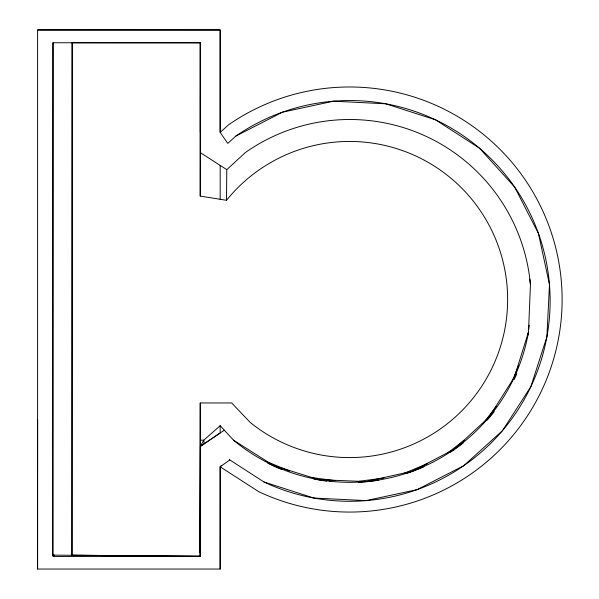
<?xml version="1.0" encoding="UTF-8"?>
<svg xmlns="http://www.w3.org/2000/svg" width="599" height="599" viewBox="0 0 599 599"><rect width="100%" height="100%" fill="white"/><g stroke="black" fill="none" stroke-linecap="round" stroke-linejoin="round"><path stroke-width="0.9" d="M221.435 465.438L220.17 466.801L220.17 569.05L37.587 569.05L37.647 420.034M200.238 402.955L200.366 556.449L199.886 556.209L200.238 402.955L231.663 402.955L250.36 422.572A158.069 158.069 0 0 0 472.626 398.732A158.069 158.069 0 0 0 448.786 176.465A158.069 158.069 0 0 0 226.519 200.306L200.238 196.09L200.336 42.754L52.997 42.754L52.652 555.116L54.292 555.587L54.307 555.093L52.997 555.483M72.165 42.784L71.977 555.078L72.157 42.776L200.238 42.829L200.238 196.09M220.17 199.287L220.17 165.399M220.147 569.05L220.17 466.801L229.791 459.927M37.587 569.05L37.587 29.95L220.17 29.95L220.17 132.424L227.77 143.378L235.804 136.1L282.346 112.223L333.478 101.201L385.726 103.792L435.518 119.815L479.47 148.185L514.578 186.955L538.456 233.498L549.478 284.63L546.887 336.87L530.856 386.669L502.494 430.614L463.723 465.723L417.181 489.6L366.049 500.622L313.801 498.031L264.009 482.008L229.305 459.613M226.519 200.306L226.781 169.659L245.32 152.58A181.415 181.415 0 0 1 530.444 284.63L528.505 331.951L514.376 377.153L489.039 417.159L454.207 449.243L412.254 471.218L366.049 481.596L318.728 479.649L273.526 465.528L233.52 440.183L220.17 425.694L203.787 440.183L200.366 446.352L199.901 552.667L200.366 552.667M527.809 335.784L528.168 333.007M528.707 328.918L529.194 325.242M512.063 381.368L518.599 365.592M483.341 423.238L496.174 406.519M446.719 453.683L464.188 440.272M224.318 430.194L200.366 446.352L220.17 432.995L220.17 425.694M403.823 473.442L427.304 463.716M200.336 132.424L200.336 42.754M71.962 555.078L101.957 555.483L101.957 556.449L199.886 556.209L52.652 555.116M358.913 481.296L383.959 478.002M37.587 29.95L220.17 29.987L220.17 132.424L228.698 124.704A212.54 212.54 0 0 1 561.413 282.249A212.54 212.54 0 0 1 258.611 491.614L220.17 466.801M200.366 440.183L203.787 440.183L204.237 443.739M200.366 556.449L52.997 556.449L53.004 42.776M101.957 555.483L199.886 556.209M310.379 477.366L335.328 480.653M265.851 461.23L267.581 461.949M268.442 462.308L289.534 471.046M200.336 152.64L226.781 169.659M529.741 279.059L530.444 284.63M528.505 331.951A181.415 181.415 0 0 1 233.52 440.183M516.825 373.813A183.009 183.009 0 0 1 514.092 379.684M494.197 411.663A183.009 183.009 0 0 1 487.129 420.228M463.169 443.005A183.009 183.009 0 0 1 450.433 452.223M423.86 466.771A183.009 183.009 0 0 1 406.601 473.42M378.957 480.151A183.009 183.009 0 0 1 358.726 482.3M331.21 481.603A183.009 183.009 0 0 1 329.368 481.409M326.605 481.079A183.009 183.009 0 0 1 313.816 479.005M282.114 469.646A183.009 183.009 0 0 1 267.76 463.222M235.804 136.1A200.373 200.373 0 0 1 549.478 284.63A200.373 200.373 0 0 1 264.009 482.008"/></g></svg>
